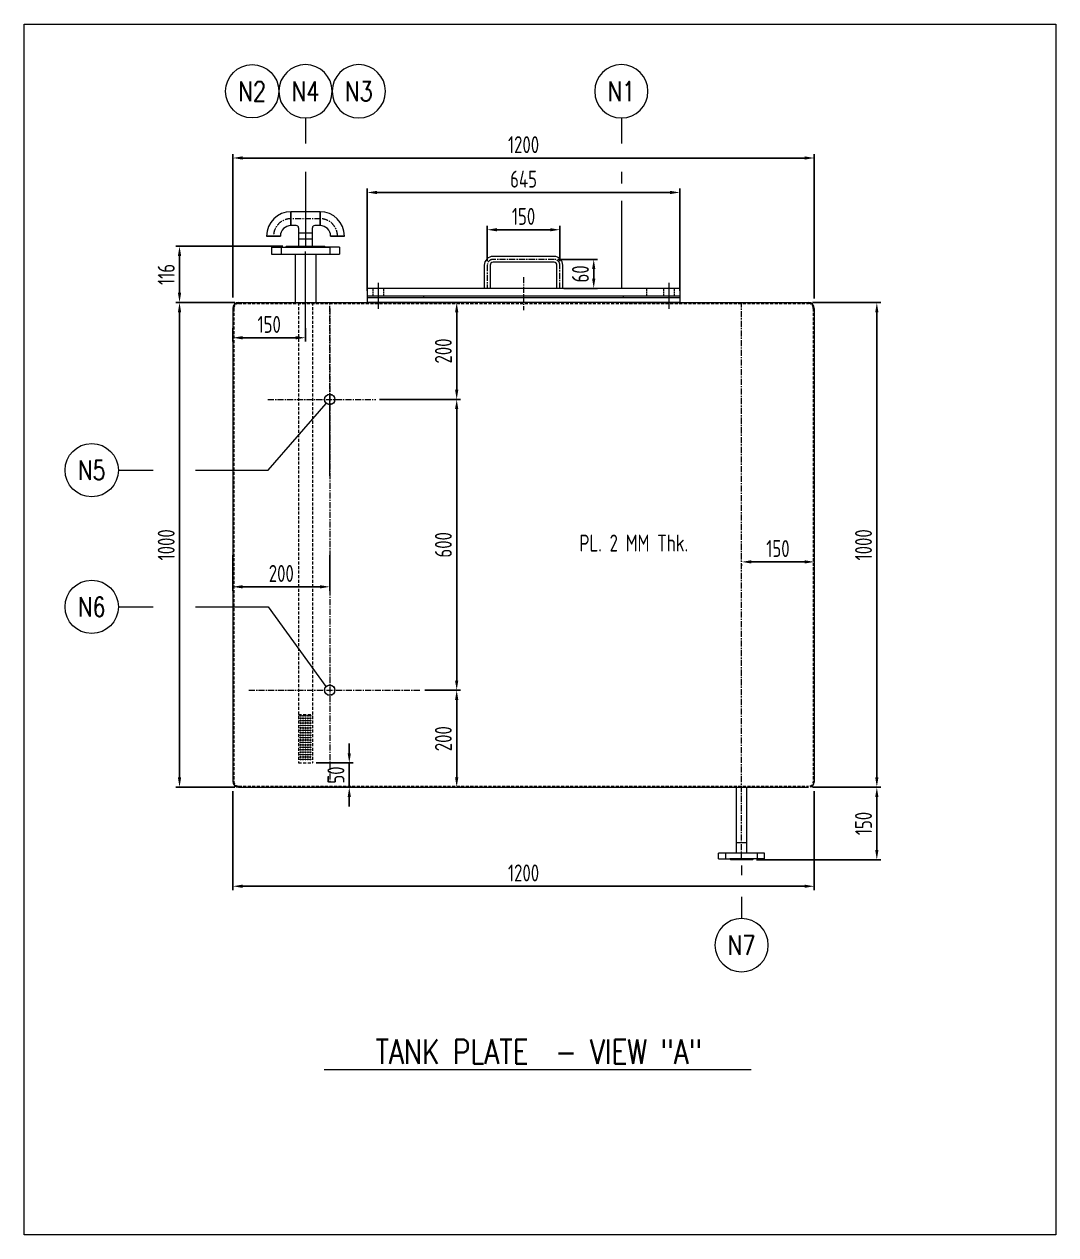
# Model space of a CAD drawing. Header units: millimetres. Extents: x 12754 to 23359, y -5760 to -2631.
# Drawn here: x 17198 to 19327, y -5760 to -3263 of the extents above; entities that cross this region are included whole.
import ezdxf
from ezdxf.enums import TextEntityAlignment as Align

# ---------------------------------------------------------------- set-up
doc = ezdxf.new("R2010")
doc.units = ezdxf.units.MM
doc.header["$LTSCALE"] = 10
for name, pattern in [('CENTER', [2, 1.25, -0.25, 0.25, -0.25]), ('CENTERX2', [4, 2.5, -0.5, 0.5, -0.5]), ('DASHDOT', [25.4, 12.7, -6.35, 0, -6.35]), ('HIDDEN', [0.375, 0.25, -0.125]), ('HIDDEN2', [0.1875, 0.125, -0.0625])]:
    doc.linetypes.add(name, pattern=pattern)
doc.layers.get('0').update_dxf_attribs({"linetype": 'CONTINUOUS', "lineweight": 0})
doc.layers.get('DEFPOINTS').update_dxf_attribs({"linetype": 'CONTINUOUS', "lineweight": 0})
for name, color, linetype, lineweight in [('Ivanjktp10', 8, 'HIDDEN', 0), ('Ivanjktp11', 8, 'CENTERX2', 0), ('Ivanjktp3', 3, 'CONTINUOUS', 0), ('Ivanjktp6', 8, 'CENTER', 0), ('Ivanjktp9', 4, 'CONTINUOUS', 0)]:
    doc.layers.add(name, color=color, linetype=linetype, lineweight=lineweight)
doc.layers.add('Ivanjktp4', color=1, linetype='CONTINUOUS', lineweight=0, plot=False)
doc.styles.add('client', font='romans.shx', dxfattribs={"width": 0.8, "height": 3.5})
doc.styles.add('DIM', font='romans', dxfattribs={"height": 2.5})
doc.styles.get("Standard").update_dxf_attribs({"font": 'ISOCP.SHX', "width": 0.8})
doc.dimstyles.new('GEN-ISO - 20', dxfattribs={"dimscale": 10, "dimtxt": 3.5, "dimasz": 2, "dimexe": 0.8, "dimexo": 0.8, "dimgap": 1, "dimtad": 1, "dimdec": 0, "dimdsep": 46, "dimtxsty": 'Standard', "dimcen": 0, "dimclrd": 8, "dimclre": 8, "dimclrt": 2, "dimadec": 0, "dimazin": 0, "dimtp": 0.1, "dimtm": 0.1, "dimtfac": 0.71, "dimtdec": 0, "dimtmove": 0, "dimatfit": 3, "dimfxl": 10, "dimtfill": 1, "dimtzin": 0, "dimarcsym": 1})
doc.dimstyles.new('GEN-ISO - 20$0', dxfattribs={"dimscale": 10, "dimtxt": 3.5, "dimasz": 2, "dimexe": 0.8, "dimexo": 0.8, "dimgap": 1, "dimtad": 1, "dimdec": 0, "dimdsep": 46, "dimtxsty": 'Standard', "dimcen": 0, "dimclrd": 8, "dimclre": 8, "dimclrt": 2, "dimadec": 0, "dimazin": 0, "dimtp": 0.1, "dimtm": 0.1, "dimtfac": 0.71, "dimtdec": 0, "dimtmove": 0, "dimatfit": 3, "dimfxl": 1, "dimtfill": 1, "dimtzin": 0, "dimarcsym": 1})

# ---------------------------------------------------------------- blocks, each defined once
blk = doc.blocks.new('*D23')
at = {"layer": 'DEFPOINTS', "color": 0, "transparency": 16777216}
for p in [(17628.1, -3881.4), (17778.1, -3881.4), (17628.1, -3909.5)]:
    blk.add_point(p, dxfattribs=at)
at = {"layer": 'Ivanjktp3', "color": 3, "linetype": 'ByBlock', "lineweight": -2, "transparency": 16777216}
for p, q in [((17628.1, -3889.4), (17628.1, -3917.5)), ((17778.1, -3889.4), (17778.1, -3917.5)), ((17758.1, -3909.5), (17648.1, -3909.5))]:
    blk.add_line(p, q, dxfattribs=at)
at = {"layer": 'Ivanjktp3', "color": 3, "transparency": 16777216}
for points in [[(17648.1, -3906.2), (17648.1, -3912.8), (17628.1, -3909.5)], [(17758.1, -3906.2), (17758.1, -3912.8), (17778.1, -3909.5)]]:
    blk.add_solid(points, dxfattribs=at)
at = {"layer": 'Ivanjktp3', "color": 2, "transparency": 16777216, "insert": (17703.1, -3882), "char_height": 35, "attachment_point": 5, "bg_fill": 3, "box_fill_scale": 1.1, "bg_fill_color": 256, "bg_fill_true_color": 13158600, "bg_fill_transparency": 0}
blk.add_mtext('150', dxfattribs=at)
blk = doc.blocks.new('*D27')
at = {"layer": 'DEFPOINTS', "color": 0, "transparency": 16777216}
for p in [(17905.6, -3609.7), (17905.6, -3820.8), (18550.6, -3820.8)]:
    blk.add_point(p, dxfattribs=at)
at = {"layer": 'Ivanjktp3', "color": 3, "linetype": 'ByBlock', "lineweight": -2, "transparency": 16777216}
for p, q in [((17905.6, -3812.8), (17905.6, -3601.7)), ((18530.6, -3609.7), (17925.6, -3609.7)), ((18550.6, -3812.8), (18550.6, -3601.7))]:
    blk.add_line(p, q, dxfattribs=at)
at = {"layer": 'Ivanjktp3', "color": 3, "transparency": 16777216}
for points in [[(17925.6, -3606.4), (17925.6, -3613.1), (17905.6, -3609.7)], [(18530.6, -3606.4), (18530.6, -3613.1), (18550.6, -3609.7)]]:
    blk.add_solid(points, dxfattribs=at)
at = {"layer": 'Ivanjktp3', "color": 2, "transparency": 16777216, "insert": (18228.1, -3582.2), "char_height": 35, "attachment_point": 5, "bg_fill": 3, "box_fill_scale": 1.1, "bg_fill_color": 256, "bg_fill_true_color": 13158600, "bg_fill_transparency": 0}
blk.add_mtext('645', dxfattribs=at)
blk = doc.blocks.new('*D28')
at = {"layer": 'DEFPOINTS', "color": 0, "transparency": 16777216}
for p in [(18153.1, -3686.6), (18153.1, -3759.8), (18303.1, -3759.8)]:
    blk.add_point(p, dxfattribs=at)
at = {"layer": 'Ivanjktp3', "color": 3, "linetype": 'ByBlock', "lineweight": -2, "transparency": 16777216}
for p, q in [((18153.1, -3751.8), (18153.1, -3678.6)), ((18283.1, -3686.6), (18173.1, -3686.6)), ((18303.1, -3751.8), (18303.1, -3678.6))]:
    blk.add_line(p, q, dxfattribs=at)
at = {"layer": 'Ivanjktp3', "color": 3, "transparency": 16777216}
for points in [[(18173.1, -3683.3), (18173.1, -3690), (18153.1, -3686.6)], [(18283.1, -3683.3), (18283.1, -3690), (18303.1, -3686.6)]]:
    blk.add_solid(points, dxfattribs=at)
at = {"layer": 'Ivanjktp3', "color": 2, "transparency": 16777216, "insert": (18228.1, -3659.1), "char_height": 35, "attachment_point": 5, "bg_fill": 3, "box_fill_scale": 1.1, "bg_fill_color": 256, "bg_fill_true_color": 13158600, "bg_fill_transparency": 0}
blk.add_mtext('150', dxfattribs=at)
blk = doc.blocks.new('*D29')
at = {"layer": 'DEFPOINTS', "color": 0, "transparency": 16777216}
for p in [(18291.1, -3747.8), (18303.1, -3807.8)]:
    blk.add_point(p, dxfattribs=at)
at = {"layer": 'Ivanjktp3', "color": 3, "linetype": 'ByBlock', "lineweight": -2, "transparency": 16777216}
for p, q in [((18299.1, -3747.8), (18380.9, -3747.8)), ((18372.9, -3767.8), (18372.9, -3787.8)), ((18311.1, -3807.8), (18380.9, -3807.8))]:
    blk.add_line(p, q, dxfattribs=at)
at = {"layer": 'Ivanjktp3', "color": 3, "transparency": 16777216}
for points in [[(18369.6, -3767.8), (18376.2, -3767.8), (18372.9, -3747.8)], [(18369.6, -3787.8), (18376.2, -3787.8), (18372.9, -3807.8)]]:
    blk.add_solid(points, dxfattribs=at)
at = {"layer": 'Ivanjktp3', "color": 2, "transparency": 16777216, "insert": (18345.4, -3777.8), "char_height": 35, "attachment_point": 5, "rotation": 90, "bg_fill": 3, "box_fill_scale": 1.1, "bg_fill_color": 256, "bg_fill_true_color": 13158600, "bg_fill_transparency": 0}
blk.add_mtext('60', dxfattribs=at)
at = {"layer": 'DEFPOINTS', "color": 0, "transparency": 16777216}
blk.add_point((18372.9, -3807.8), dxfattribs=at)
blk = doc.blocks.new('nzno')
blk.add_circle((0, 0), 5.5)
at = {"color": 2, "style": 'DIM', "width": 0.8}
blk.add_attdef('NOZZLE', text='', height=4, dxfattribs=at).set_placement((0, 0), align=Align.MIDDLE)
blk = doc.blocks.new('*D45')
at = {"layer": 'DEFPOINTS', "color": 0, "transparency": 16777216}
for p in [(18828.1, -3538.6), (17628.1, -3834.7), (18828.1, -3836.8)]:
    blk.add_point(p, dxfattribs=at)
at = {"layer": 'Ivanjktp3', "color": 3, "linetype": 'ByBlock', "lineweight": -2, "transparency": 16777216}
for p, q in [((17628.1, -3826.7), (17628.1, -3530.6)), ((17648.1, -3538.6), (18808.1, -3538.6)), ((18828.1, -3828.8), (18828.1, -3530.6))]:
    blk.add_line(p, q, dxfattribs=at)
at = {"layer": 'Ivanjktp3', "color": 3, "transparency": 16777216}
for points in [[(17648.1, -3535.2), (17648.1, -3541.9), (17628.1, -3538.6)], [(18808.1, -3535.2), (18808.1, -3541.9), (18828.1, -3538.6)]]:
    blk.add_solid(points, dxfattribs=at)
at = {"layer": 'Ivanjktp3', "color": 2, "transparency": 16777216, "insert": (18228.1, -3511.1), "char_height": 35, "attachment_point": 5, "bg_fill": 3, "box_fill_scale": 1.1, "bg_fill_color": 256, "bg_fill_true_color": 13158600, "bg_fill_transparency": 0}
blk.add_mtext('1200', dxfattribs=at)
blk = doc.blocks.new('*D46')
at = {"layer": 'DEFPOINTS', "color": 0, "transparency": 16777216}
for p in [(17518.1, -3836.8), (17640.1, -3836.8), (17640.1, -4836.8)]:
    blk.add_point(p, dxfattribs=at)
at = {"layer": 'Ivanjktp3', "color": 3, "linetype": 'ByBlock', "lineweight": -2, "transparency": 16777216}
for p, q in [((17632.1, -3836.8), (17510.1, -3836.8)), ((17518.1, -4816.8), (17518.1, -3856.8)), ((17632.1, -4836.8), (17510.1, -4836.8))]:
    blk.add_line(p, q, dxfattribs=at)
at = {"layer": 'Ivanjktp3', "color": 3, "transparency": 16777216}
for points in [[(17514.7, -3856.8), (17521.4, -3856.8), (17518.1, -3836.8)], [(17514.7, -4816.8), (17521.4, -4816.8), (17518.1, -4836.8)]]:
    blk.add_solid(points, dxfattribs=at)
at = {"layer": 'Ivanjktp3', "color": 2, "transparency": 16777216, "insert": (17490.6, -4336.8), "char_height": 35, "attachment_point": 5, "rotation": 90, "bg_fill": 3, "box_fill_scale": 1.1, "bg_fill_color": 256, "bg_fill_true_color": 13158600, "bg_fill_transparency": 0}
blk.add_mtext('1000', dxfattribs=at)
blk = doc.blocks.new('*D55')
at = {"layer": 'DEFPOINTS', "color": 0, "transparency": 16777216}
for p in [(17792.3, -4786.8), (17792.3, -4836.8)]:
    blk.add_point(p, dxfattribs=at)
at = {"layer": 'Ivanjktp3', "color": 3, "linetype": 'ByBlock', "lineweight": -2, "transparency": 16777216}
for p, q in [((17868.4, -4766.8), (17868.4, -4746.8)), ((17800.3, -4786.8), (17876.4, -4786.8)), ((17868.4, -4836.8), (17868.4, -4786.8)), ((17800.3, -4836.8), (17876.4, -4836.8)), ((17868.4, -4856.8), (17868.4, -4876.8))]:
    blk.add_line(p, q, dxfattribs=at)
at = {"layer": 'Ivanjktp3', "color": 3, "transparency": 16777216}
for points in [[(17865.1, -4766.8), (17871.7, -4766.8), (17868.4, -4786.8)], [(17865.1, -4856.8), (17871.7, -4856.8), (17868.4, -4836.8)]]:
    blk.add_solid(points, dxfattribs=at)
at = {"layer": 'Ivanjktp3', "color": 2, "transparency": 16777216, "insert": (17840.9, -4811.8), "char_height": 35, "attachment_point": 5, "rotation": 90, "bg_fill": 3, "box_fill_scale": 1.1, "bg_fill_color": 256, "bg_fill_true_color": 13158600, "bg_fill_transparency": 0}
blk.add_mtext('50', dxfattribs=at)
at = {"layer": 'DEFPOINTS', "color": 0, "transparency": 16777216}
blk.add_point((17868.4, -4786.8), dxfattribs=at)
blk = doc.blocks.new('*D58')
at = {"layer": 'DEFPOINTS', "color": 0, "transparency": 16777216}
for p in [(17628.1, -4350.3), (17828.1, -4350.3), (17828.1, -4423.4)]:
    blk.add_point(p, dxfattribs=at)
at = {"layer": 'Ivanjktp3', "color": 3, "linetype": 'ByBlock', "lineweight": -2, "transparency": 16777216}
for p, q in [((17628.1, -4358.3), (17628.1, -4431.4)), ((17828.1, -4358.3), (17828.1, -4431.4)), ((17648.1, -4423.4), (17808.1, -4423.4))]:
    blk.add_line(p, q, dxfattribs=at)
at = {"layer": 'Ivanjktp3', "color": 3, "transparency": 16777216}
for points in [[(17648.1, -4420.1), (17648.1, -4426.7), (17628.1, -4423.4)], [(17808.1, -4420.1), (17808.1, -4426.7), (17828.1, -4423.4)]]:
    blk.add_solid(points, dxfattribs=at)
at = {"layer": 'Ivanjktp3', "color": 2, "transparency": 16777216, "insert": (17728.1, -4395.9), "char_height": 35, "attachment_point": 5, "bg_fill": 3, "box_fill_scale": 1.1, "bg_fill_color": 256, "bg_fill_true_color": 13158600, "bg_fill_transparency": 0}
blk.add_mtext('200', dxfattribs=at)
blk = doc.blocks.new('*D60')
at = {"layer": 'DEFPOINTS', "color": 0, "transparency": 16777216}
for p in [(17939.6, -3836.8), (18090.1, -3836.8), (17923.1, -4036.8)]:
    blk.add_point(p, dxfattribs=at)
at = {"layer": 'Ivanjktp3', "color": 3, "linetype": 'ByBlock', "lineweight": -2, "transparency": 16777216}
for p, q in [((17947.6, -3836.8), (18098.1, -3836.8)), ((18090.1, -4016.8), (18090.1, -3856.8)), ((17931.1, -4036.8), (18098.1, -4036.8))]:
    blk.add_line(p, q, dxfattribs=at)
at = {"layer": 'Ivanjktp3', "color": 3, "transparency": 16777216}
for points in [[(18086.7, -3856.8), (18093.4, -3856.8), (18090.1, -3836.8)], [(18086.7, -4016.8), (18093.4, -4016.8), (18090.1, -4036.8)]]:
    blk.add_solid(points, dxfattribs=at)
at = {"layer": 'Ivanjktp3', "color": 2, "transparency": 16777216, "insert": (18062.6, -3936.8), "char_height": 35, "attachment_point": 5, "rotation": 90, "bg_fill": 3, "box_fill_scale": 1.1, "bg_fill_color": 256, "bg_fill_true_color": 13158600, "bg_fill_transparency": 0}
blk.add_mtext('200', dxfattribs=at)
blk = doc.blocks.new('*D61')
at = {"layer": 'DEFPOINTS', "color": 0, "transparency": 16777216}
for p in [(17923.1, -4036.8), (18016.1, -4636.8), (18090.1, -4636.8)]:
    blk.add_point(p, dxfattribs=at)
at = {"layer": 'Ivanjktp3', "color": 3, "linetype": 'ByBlock', "lineweight": -2, "transparency": 16777216}
for p, q in [((17931.1, -4036.8), (18098.1, -4036.8)), ((18090.1, -4056.8), (18090.1, -4616.8)), ((18024.1, -4636.8), (18098.1, -4636.8))]:
    blk.add_line(p, q, dxfattribs=at)
at = {"layer": 'Ivanjktp3', "color": 3, "transparency": 16777216}
for points in [[(18086.7, -4056.8), (18093.4, -4056.8), (18090.1, -4036.8)], [(18086.7, -4616.8), (18093.4, -4616.8), (18090.1, -4636.8)]]:
    blk.add_solid(points, dxfattribs=at)
at = {"layer": 'Ivanjktp3', "color": 2, "transparency": 16777216, "insert": (18062.6, -4336.8), "char_height": 35, "attachment_point": 5, "rotation": 90, "bg_fill": 3, "box_fill_scale": 1.1, "bg_fill_color": 256, "bg_fill_true_color": 13158600, "bg_fill_transparency": 0}
blk.add_mtext('600', dxfattribs=at)
blk = doc.blocks.new('*D65')
at = {"layer": 'DEFPOINTS', "color": 0, "transparency": 16777216}
for p in [(17518.1, -3720.8), (17739.1, -3720.8), (17518.1, -3836.8)]:
    blk.add_point(p, dxfattribs=at)
at = {"layer": 'Ivanjktp3', "color": 3, "linetype": 'ByBlock', "lineweight": -2, "transparency": 16777216}
for p, q in [((17731.1, -3720.8), (17510.1, -3720.8)), ((17518.1, -3816.8), (17518.1, -3740.8))]:
    blk.add_line(p, q, dxfattribs=at)
at = {"layer": 'Ivanjktp3', "color": 3, "transparency": 16777216}
for points in [[(17514.7, -3740.8), (17521.4, -3740.8), (17518.1, -3720.8)], [(17514.7, -3816.8), (17521.4, -3816.8), (17518.1, -3836.8)]]:
    blk.add_solid(points, dxfattribs=at)
at = {"layer": 'Ivanjktp3', "color": 2, "transparency": 16777216, "insert": (17490.6, -3778.8), "char_height": 35, "attachment_point": 5, "rotation": 90, "bg_fill": 3, "box_fill_scale": 1.1, "bg_fill_color": 256, "bg_fill_true_color": 13158600, "bg_fill_transparency": 0}
blk.add_mtext('116', dxfattribs=at)
blk = doc.blocks.new('*D66')
at = {"layer": 'DEFPOINTS', "color": 0, "transparency": 16777216}
for p in [(18016.1, -4636.8), (18083.1, -4836.8), (18090.1, -4836.8)]:
    blk.add_point(p, dxfattribs=at)
at = {"layer": 'Ivanjktp3', "color": 3, "linetype": 'ByBlock', "lineweight": -2, "transparency": 16777216}
for p, q in [((18024.1, -4636.8), (18098.1, -4636.8)), ((18090.1, -4656.8), (18090.1, -4816.8)), ((18091.1, -4836.8), (18098.1, -4836.8))]:
    blk.add_line(p, q, dxfattribs=at)
at = {"layer": 'Ivanjktp3', "color": 3, "transparency": 16777216}
for points in [[(18086.7, -4656.8), (18093.4, -4656.8), (18090.1, -4636.8)], [(18086.7, -4816.8), (18093.4, -4816.8), (18090.1, -4836.8)]]:
    blk.add_solid(points, dxfattribs=at)
at = {"layer": 'Ivanjktp3', "color": 2, "transparency": 16777216, "insert": (18062.6, -4736.8), "char_height": 35, "attachment_point": 5, "rotation": 90, "bg_fill": 3, "box_fill_scale": 1.1, "bg_fill_color": 256, "bg_fill_true_color": 13158600, "bg_fill_transparency": 0}
blk.add_mtext('200', dxfattribs=at)
blk = doc.blocks.new('*D92')
at = {"layer": 'DEFPOINTS', "color": 0, "transparency": 16777216}
for p in [(18816.1, -3836.8), (18824.1, -4836.8), (18957.2, -4836.8)]:
    blk.add_point(p, dxfattribs=at)
at = {"layer": 'Ivanjktp3', "color": 3, "linetype": 'ByBlock', "lineweight": -2, "transparency": 16777216}
for p, q in [((18824.1, -3836.8), (18965.2, -3836.8)), ((18957.2, -3856.8), (18957.2, -4816.8)), ((18832.1, -4836.8), (18965.2, -4836.8))]:
    blk.add_line(p, q, dxfattribs=at)
at = {"layer": 'Ivanjktp3', "color": 3, "transparency": 16777216}
for points in [[(18953.9, -3856.8), (18960.5, -3856.8), (18957.2, -3836.8)], [(18953.9, -4816.8), (18960.5, -4816.8), (18957.2, -4836.8)]]:
    blk.add_solid(points, dxfattribs=at)
at = {"layer": 'Ivanjktp3', "color": 2, "transparency": 16777216, "insert": (18929.7, -4336.8), "char_height": 35, "attachment_point": 5, "rotation": 90, "bg_fill": 3, "box_fill_scale": 1.1, "bg_fill_color": 256, "bg_fill_true_color": 13158600, "bg_fill_transparency": 0}
blk.add_mtext('1000', dxfattribs=at)
blk = doc.blocks.new('*D93')
at = {"layer": 'DEFPOINTS', "color": 0, "transparency": 16777216}
for p in [(18816.1, -4836.8), (18957.2, -4836.8), (18700.6, -4986.8)]:
    blk.add_point(p, dxfattribs=at)
at = {"layer": 'Ivanjktp3', "color": 3, "linetype": 'ByBlock', "lineweight": -2, "transparency": 16777216}
for p, q in [((18824.1, -4836.8), (18965.2, -4836.8)), ((18957.2, -4966.8), (18957.2, -4856.8)), ((18708.6, -4986.8), (18965.2, -4986.8))]:
    blk.add_line(p, q, dxfattribs=at)
at = {"layer": 'Ivanjktp3', "color": 3, "transparency": 16777216}
for points in [[(18953.9, -4856.8), (18960.5, -4856.8), (18957.2, -4836.8)], [(18953.9, -4966.8), (18960.5, -4966.8), (18957.2, -4986.8)]]:
    blk.add_solid(points, dxfattribs=at)
at = {"layer": 'Ivanjktp3', "color": 2, "transparency": 16777216, "insert": (18929.7, -4911.8), "char_height": 35, "attachment_point": 5, "rotation": 90, "bg_fill": 3, "box_fill_scale": 1.1, "bg_fill_color": 256, "bg_fill_true_color": 13158600, "bg_fill_transparency": 0}
blk.add_mtext('150', dxfattribs=at)
blk = doc.blocks.new('*D96')
at = {"layer": 'DEFPOINTS', "color": 0, "transparency": 16777216}
for p in [(17628.1, -4836.8), (18828.1, -4836.8), (17628.1, -5041.3)]:
    blk.add_point(p, dxfattribs=at)
at = {"layer": 'Ivanjktp3', "color": 3, "linetype": 'ByBlock', "lineweight": -2, "transparency": 16777216}
for p, q in [((17628.1, -4844.8), (17628.1, -5049.3)), ((18828.1, -4844.8), (18828.1, -5049.3)), ((18808.1, -5041.3), (17648.1, -5041.3))]:
    blk.add_line(p, q, dxfattribs=at)
at = {"layer": 'Ivanjktp3', "color": 3, "transparency": 16777216}
for points in [[(17648.1, -5038), (17648.1, -5044.6), (17628.1, -5041.3)], [(18808.1, -5038), (18808.1, -5044.6), (18828.1, -5041.3)]]:
    blk.add_solid(points, dxfattribs=at)
at = {"layer": 'Ivanjktp3', "color": 2, "transparency": 16777216, "insert": (18228.1, -5013.8), "char_height": 35, "attachment_point": 5, "bg_fill": 3, "box_fill_scale": 1.1, "bg_fill_color": 256, "bg_fill_true_color": 13158600, "bg_fill_transparency": 0}
blk.add_mtext('1200', dxfattribs=at)
blk = doc.blocks.new('*D137')
at = {"layer": 'DEFPOINTS', "color": 0, "transparency": 16777216}
for p in [(18678.1, -4369), (18828.1, -4369), (18828.1, -4372)]:
    blk.add_point(p, dxfattribs=at)
at = {"layer": 'Ivanjktp3', "color": 3, "linetype": 'ByBlock', "lineweight": -2, "transparency": 16777216}
for p, q in [((18678.1, -4377), (18678.1, -4380)), ((18698.1, -4372), (18808.1, -4372)), ((18828.1, -4377), (18828.1, -4380))]:
    blk.add_line(p, q, dxfattribs=at)
at = {"layer": 'Ivanjktp3', "color": 3, "transparency": 16777216}
for points in [[(18698.1, -4368.6), (18698.1, -4375.3), (18678.1, -4372)], [(18808.1, -4368.6), (18808.1, -4375.3), (18828.1, -4372)]]:
    blk.add_solid(points, dxfattribs=at)
at = {"layer": 'Ivanjktp3', "color": 2, "transparency": 16777216, "insert": (18753.1, -4344.5), "char_height": 35, "attachment_point": 5, "bg_fill": 3, "box_fill_scale": 1.1, "bg_fill_color": 256, "bg_fill_true_color": 13158600, "bg_fill_transparency": 0}
blk.add_mtext('150', dxfattribs=at)

msp = doc.modelspace()

# ---------------------------------------------------------------- linework, layer by layer
for p, q in [((17778.1, -3456), (17778.1, -3508.6)), ((18429.9, -3456), (18429.9, -3508.6)), ((17778.1, -3567.3), (17778.1, -3720.8)), ((17700.8, -4182.8), (17821, -4044.9)), ((17700.8, -4464.7), (17820.1, -4629.4)), ((17816.5, -5419.2), (18697.8, -5419.2))]:
    msp.add_line(p, q)
at = {"color": 4}
for p, q in [((17640.1, -3836.8), (18022.1, -3836.8)), ((18550.6, -3836.8), (17905.6, -3836.8)), ((18022.1, -3836.8), (17938.1, -3836.8)), ((18022.1, -3826.8), (18022.1, -3823.8)), ((18434.1, -3836.8), (18816.1, -3836.8)), ((18501.9, -3836.8), (18434.1, -3836.8)), ((18828.1, -3848.8), (18828.1, -4826.4))]:
    msp.add_line(p, q, dxfattribs=at)
at = {"color": 8, "linetype": 'HIDDEN2', "ltscale": 5}
for p, q in [((17640.1, -3838.8), (18816.1, -3838.8)), ((18826.1, -3848.8), (18826.1, -4826.4)), ((17763.8, -4686.8), (17792.3, -4686.8)), ((17763.8, -4786.8), (17792.3, -4786.8)), ((17640.1, -4834.8), (18816, -4834.8))]:
    msp.add_line(p, q, dxfattribs=at)
at = {"color": 7, "linetype": 'Continuous'}
msp.add_line((18678.1, -5063.1), (18678.1, -5107.8), dxfattribs=at)
at = {"color": 4}
for points in [[(18309.1, -3807.8), (18309.1, -3759.8, 0.414214), (18291.1, -3741.8), (18165.1, -3741.8, 0.414214), (18147.1, -3759.8), (18147.1, -3807.8)], [(18297.1, -3807.8), (18297.1, -3759.8, 0.414214), (18291.1, -3753.8), (18165.1, -3753.8, 0.414214), (18159.1, -3759.8), (18159.1, -3807.8)]]:
    msp.add_lwpolyline(points, format="xyb", dxfattribs=at)
at = {"color": 4, "linetype": 'Continuous'}
for centre in [(17828.1, -4036.8), (17828.1, -4636.8)]:
    msp.add_circle(centre, 10.8, dxfattribs=at)
at = {"color": 8, "linetype": 'HIDDEN2', "ltscale": 5}
for centre, radius in [((17828.1, -4036.8), 10.3), ((17828.1, -4636.8), 10.3), ((17768, -4689.6), 1), ((17768, -4694.6), 1), ((17773, -4689.6), 1), ((17773, -4694.6), 1), ((17778, -4689.6), 1), ((17778, -4694.6), 1), ((17783, -4689.6), 1), ((17783, -4694.6), 1), ((17788, -4689.6), 1), ((17788, -4694.6), 1), ((17768, -4699.6), 1), ((17768, -4704.6), 1), ((17768, -4709.6), 1), ((17768, -4714.6), 1), ((17768, -4719.6), 1), ((17773, -4699.6), 1), ((17773, -4704.6), 1), ((17773, -4709.6), 1), ((17773, -4714.6), 1), ((17773, -4719.6), 1), ((17778, -4699.6), 1), ((17778, -4704.6), 1), ((17778, -4709.6), 1), ((17778, -4714.6), 1), ((17778, -4719.6), 1), ((17783, -4699.6), 1), ((17783, -4704.6), 1), ((17783, -4709.6), 1), ((17783, -4714.6), 1), ((17783, -4719.6), 1), ((17788, -4699.6), 1), ((17788, -4704.6), 1), ((17788, -4709.6), 1), ((17788, -4714.6), 1), ((17788, -4719.6), 1), ((17768, -4724.6), 1), ((17768, -4729.6), 1), ((17768, -4734.6), 1), ((17768, -4739.6), 1), ((17768, -4744.6), 1), ((17773, -4724.6), 1), ((17773, -4729.6), 1), ((17773, -4734.6), 1), ((17773, -4739.6), 1), ((17773, -4744.6), 1), ((17778, -4724.6), 1), ((17778, -4729.6), 1), ((17778, -4734.6), 1), ((17778, -4739.6), 1), ((17778, -4744.6), 1), ((17783, -4724.6), 1), ((17783, -4729.6), 1), ((17788, -4724.6), 1), ((17788, -4729.6), 1), ((17768, -4749.6), 1), ((17768, -4754.6), 1), ((17768, -4759.6), 1), ((17768, -4764.6), 1), ((17768, -4769.6), 1), ((17773, -4749.6), 1), ((17773, -4754.6), 1), ((17773, -4759.6), 1), ((17773, -4764.6), 1), ((17773, -4769.6), 1), ((17778, -4749.6), 1), ((17778, -4754.6), 1), ((17778, -4759.6), 1), ((17778, -4764.6), 1), ((17778, -4769.6), 1), ((17768, -4774.6), 1), ((17768, -4779.6), 1), ((17773, -4774.6), 1), ((17773, -4779.6), 1), ((17778, -4774.6), 1), ((17778, -4779.6), 1)]:
    msp.add_circle(centre, radius, dxfattribs=at)
at = {"color": 4}
msp.add_arc((18816.1, -3848.8), 12, 0, 90, dxfattribs=at)
at = {"color": 8, "linetype": 'HIDDEN2', "ltscale": 5}
for centre, radius, start, end in [((18816.1, -3848.8), 10, 0, 90), ((17640.1, -4824.8), 10, 180, 270), ((18818.1, -4826.4), 8, 277.4866, 0)]:
    msp.add_arc(centre, radius, start, end, dxfattribs=at)
at = {"color": 4, "linetype": 'Continuous'}
msp.add_arc((18818.1, -4826.4), 10, 277.4866, 0, dxfattribs=at)
at = {"layer": 'Ivanjktp6', "color": 8}
for p, q in [((17700.4, -4036.8), (17923.1, -4036.8)), ((17661.2, -4636.8), (18016.1, -4636.8))]:
    msp.add_line(p, q, dxfattribs=at)
at = {"layer": 'Ivanjktp6', "linetype": 'Continuous'}
msp.add_line((17828.1, -4194.3), (17828.1, -4029.2), dxfattribs=at)
at = {"layer": 'Ivanjktp6', "color": 8}
msp.add_lwpolyline([(18303.1, -3807.8), (18303.1, -3759.8, 0.414214), (18291.1, -3747.8), (18165.1, -3747.8, 0.414214), (18153.1, -3759.8), (18153.1, -3807.8)], format="xyb", dxfattribs=at)
at = {"layer": 'Ivanjktp9', "linetype": 'Continuous'}
msp.add_line((17640.1, -4836.8), (18816.1, -4836.8), dxfattribs=at)
msp.add_arc((17640.1, -4824.8), 12, 180, 270, dxfattribs=at)

# ---------------------------------------------------------------- block references
at = {"xscale": 10, "yscale": 10, "zscale": 10}
for p, values in [((17668.1, -3401), {'NOZZLE': 'N2'}), ((17336.8, -4182.8), {'NOZZLE': 'N5'}), ((17336.8, -4464.7), {'NOZZLE': 'N6'})]:
    msp.add_blockref('nzno', p, dxfattribs=at).add_auto_attribs(values)
ref = msp.add_blockref('nzno', (17778.1, -3401), dxfattribs=dict(xscale=-10, yscale=10, zscale=10, rotation=180))
ref.add_attrib('NOZZLE', 'N4', dxfattribs={"color": 2, "height": 40, "style": 'DIM', "width": 0.8}).set_placement((17778.1, -3401), align=Align.MIDDLE)
ref = msp.add_blockref('nzno', (17888.1, -3401), dxfattribs=dict(xscale=-10, yscale=10, zscale=10, rotation=180))
ref.add_attrib('NOZZLE', 'N3', dxfattribs={"color": 2, "height": 40, "style": 'DIM', "width": 0.8}).set_placement((17888.1, -3401), align=Align.MIDDLE)
ref = msp.add_blockref('nzno', (18429.9, -3401), dxfattribs=dict(xscale=-10, yscale=10, zscale=10, rotation=180))
ref.add_attrib('NOZZLE', 'N1', dxfattribs={"color": 2, "height": 40, "style": 'DIM', "width": 0.8}).set_placement((18429.9, -3401), align=Align.MIDDLE)
ref = msp.add_blockref('nzno', (18678.1, -5162.8), dxfattribs=dict(xscale=-10, yscale=10, zscale=10, rotation=180))
ref.add_attrib('NOZZLE', 'N7', dxfattribs={"color": 2, "height": 40, "style": 'DIM', "width": 0.8}).set_placement((18678.1, -5162.8), align=Align.MIDDLE)

# ---------------------------------------------------------------- texts
at = {"width": 0.8}
msp.add_text('PL. 2 MM Thk.', height=35, dxfattribs=at).set_placement((18455.6, -4333.1), align=Align.MIDDLE_CENTER)
at = {"color": 7, "linetype": 'DASHDOT', "ltscale": 0.25, "style": 'client', "width": 0.8}
msp.add_text('TANK PLATE  - VIEW "A"', height=50, dxfattribs=at).set_placement((18259.7, -5407.8), align=Align.CENTER)

# ---------------------------------------------------------------- dimensions: what is measured, and where the dimension line sits
at = {"layer": 'Ivanjktp3'}
dim = msp.add_linear_dim(base=(17628.1, -3909.5), p1=(17778.1, -3881.4), p2=(17628.1, -3881.4), dimstyle='GEN-ISO - 20$0', override={"dimclrd": 3, "dimclre": 3, "dimfxl": 10}, dxfattribs=at)
dim.commit()
dim.dimension.update_dxf_attribs({"geometry": '*D23', "text_midpoint": (17703.1, -3882)})

# ---------------------------------------------------------------- next in the draw order: linework, layer by layer
at = {"color": 4}
msp.add_line((17628.1, -3848.8), (17628.1, -4825.9), dxfattribs=at)
at = {"color": 8, "linetype": 'HIDDEN2', "ltscale": 5}
msp.add_line((17630.1, -3848.8), (17630.1, -4824.8), dxfattribs=at)
at = {"color": 4}
msp.add_arc((17640.1, -3848.8), 12, 90, 180, dxfattribs=at)
at = {"color": 8, "linetype": 'HIDDEN2', "ltscale": 5}
msp.add_arc((17640.1, -3848.8), 10, 90, 180, dxfattribs=at)
at = {"layer": 'Ivanjktp11', "color": 8, "linetype": 'Continuous'}
msp.add_line((17778.1, -3901.8), (17778.1, -3731.5), dxfattribs=at)

# ---------------------------------------------------------------- next in the draw order: dimensions: what is measured, and where the dimension line sits
at = {"layer": 'Ivanjktp3'}
dim = msp.add_linear_dim(base=(17905.6, -3609.7), p1=(18550.6, -3820.8), p2=(17905.6, -3820.8), dimstyle='GEN-ISO - 20$0', override={"dimclrd": 3, "dimclre": 3, "dimfxl": 10}, dxfattribs=at)
dim.commit()
dim.dimension.update_dxf_attribs({"geometry": '*D27', "text_midpoint": (18228.1, -3582.2)})

# ---------------------------------------------------------------- next in the draw order: linework, layer by layer
for p, q in [((18429.9, -3567.3), (18429.9, -3591.2)), ((18429.9, -3627), (18429.9, -3807.8)), ((17905.6, -3807.8), (17905.6, -3823.8))]:
    msp.add_line(p, q)
at = {"color": 6}
for p, q in [((17928.1, -3796.5), (17928.1, -3849.8)), ((18528.1, -3796.5), (18528.1, -3849.8))]:
    msp.add_line(p, q, dxfattribs=at)
at = {"color": 4}
for p, q in [((17905.6, -3807.8), (17905.6, -3836.8)), ((18550.6, -3807.8), (18550.6, -3836.8)), ((18550.6, -3823.8), (17905.6, -3823.8)), ((18550.6, -3826.8), (17905.6, -3826.8)), ((18434.1, -3826.8), (18434.1, -3823.8))]:
    msp.add_line(p, q, dxfattribs=at)
at = {"layer": 'Ivanjktp10'}
for p, q in [((17917.1, -3807.8), (17917.1, -3823.8)), ((17939.1, -3807.8), (17939.1, -3823.8)), ((18482.1, -3807.8), (18482.1, -3823.8)), ((18517.1, -3807.8), (18517.1, -3823.8)), ((18539.1, -3807.8), (18539.1, -3823.8))]:
    msp.add_line(p, q, dxfattribs=at)
at = {"layer": 'Ivanjktp6'}
msp.add_line((18228.1, -3784.4), (18228.1, -3852.5), dxfattribs=at)

# ---------------------------------------------------------------- next in the draw order: dimensions: what is measured, and where the dimension line sits
at = {"layer": 'Ivanjktp3'}
dim = msp.add_linear_dim(base=(18153.1, -3686.6), p1=(18303.1, -3759.8), p2=(18153.1, -3759.8), dimstyle='GEN-ISO - 20$0', override={"dimclrd": 3, "dimclre": 3, "dimfxl": 10}, dxfattribs=at)
dim.commit()
dim.dimension.update_dxf_attribs({"geometry": '*D28', "text_midpoint": (18228.1, -3659.1)})

# ---------------------------------------------------------------- next in the draw order: dimensions: what is measured, and where the dimension line sits
dim = msp.add_linear_dim(base=(18372.9, -3807.8), p1=(18291.1, -3747.8), p2=(18303.1, -3807.8), angle=90, dimstyle='GEN-ISO - 20$0', override={"dimclrd": 3, "dimclre": 3, "dimfxl": 10}, dxfattribs=at)
dim.commit()
dim.dimension.update_dxf_attribs({"geometry": '*D29', "text_midpoint": (18372.9, -3777.8), "dimtype": 160})

# ---------------------------------------------------------------- next in the draw order: linework, layer by layer
at = {"color": 4}
msp.add_line((18550.6, -3807.8), (17905.6, -3807.8), dxfattribs=at)

# ---------------------------------------------------------------- next in the draw order: dimensions: what is measured, and where the dimension line sits
at = {"layer": 'Ivanjktp3'}
dim = msp.add_linear_dim(base=(18828.1, -3538.6), p1=(17628.1, -3834.7), p2=(18828.1, -3836.8), dimstyle='GEN-ISO - 20$0', override={"dimclrd": 3, "dimclre": 3, "dimfxl": 10}, dxfattribs=at)
dim.commit()
dim.dimension.update_dxf_attribs({"geometry": '*D45', "text_midpoint": (18228.1, -3511.1)})

# ---------------------------------------------------------------- next in the draw order: linework, layer by layer
at = {"color": 252}
for p, q in [((17748.1, -3649.6), (17748.1, -3678.1)), ((17808.1, -3649.6), (17748.1, -3649.6)), ((17748.1, -3678.1), (17748.1, -3649.6)), ((17748.1, -3649.6), (17748.1, -3678.1)), ((17808.1, -3678.1), (17808.1, -3649.6)), ((17808.1, -3649.6), (17808.1, -3678.1)), ((17759.1, -3678.1), (17748.1, -3678.1)), ((17763.8, -3682.8), (17763.8, -3720.8)), ((17792.3, -3693.8), (17763.8, -3693.8)), ((17792.3, -3720.8), (17792.3, -3682.8)), ((17808.1, -3678.1), (17797.1, -3678.1)), ((17697.8, -3699.8), (17726.3, -3699.8)), ((17726.3, -3699.8), (17697.8, -3699.8)), ((17763.8, -3705.7), (17792.3, -3705.7)), ((17858.4, -3699.8), (17829.9, -3699.8)), ((17829.9, -3699.8), (17858.4, -3699.8))]:
    msp.add_line(p, q, dxfattribs=at)
at = {"color": 4}
for p, q in [((17739.1, -3720.8), (17737.1, -3722.8)), ((17739.1, -3720.8), (17817.1, -3720.8)), ((17817.1, -3720.8), (17819.1, -3722.8)), ((17708.1, -3722.8), (17828.1, -3722.8)), ((17708.1, -3722.8), (17708.1, -3736.8)), ((17708.1, -3736.8), (17828.1, -3736.8)), ((17728.1, -3722.8), (17728.1, -3736.8)), ((17756.9, -3736.8), (17756.9, -3836.8)), ((17799.3, -3736.8), (17799.3, -3836.8)), ((17810.2, -3736.8), (17848.1, -3736.8)), ((17848.1, -3722.8), (17819.1, -3722.8)), ((17828.1, -3722.8), (17828.1, -3736.8)), ((17848.1, -3722.8), (17848.1, -3736.8))]:
    msp.add_line(p, q, dxfattribs=at)
at = {"color": 8, "linetype": 'HIDDEN2', "ltscale": 5}
for p, q in [((17763.8, -3836.8), (17763.8, -4786.8)), ((17792.3, -3836.8), (17792.3, -4786.8))]:
    msp.add_line(p, q, dxfattribs=at)
at = {"color": 252}
for centre, radius, start, end in [((17748.1, -3699.8), 50.3, 90, 180), ((17808.1, -3699.8), 50.3, 0, 90), ((17748.1, -3699.8), 21.8, 90, 180), ((17759.1, -3682.8), 4.73, 0, 90), ((17797.1, -3682.8), 4.73, 90, 180), ((17808.1, -3699.8), 21.8, 0, 90)]:
    msp.add_arc(centre, radius, start, end, dxfattribs=at)
at = {"layer": 'Ivanjktp6', "color": 8}
msp.add_line((17809.2, -3663.8), (17746.5, -3663.8), dxfattribs=at)
at = {"layer": 'Ivanjktp6'}
msp.add_line((17828.1, -4035.9), (17828.1, -3837.6), dxfattribs=at)
at = {"layer": 'Ivanjktp6', "color": 8}
for centre, start, end in [((17748.1, -3699.8), 90, 180), ((17808.1, -3699.8), 0, 90)]:
    msp.add_arc(centre, 36, start, end, dxfattribs=at)

# ---------------------------------------------------------------- next in the draw order: dimensions: what is measured, and where the dimension line sits
at = {"layer": 'Ivanjktp3'}
for base, p1, p2, angle, picture, middle in [((17518.1, -3836.8), (17640.1, -4836.8), (17640.1, -3836.8), 270, '*D46', (17490.6, -4336.8)), ((18090.1, -3836.8), (17923.1, -4036.8), (17939.6, -3836.8), 270, '*D60', (18062.6, -3936.8)), ((18957.2, -4836.8), (18816.1, -3836.8), (18824.1, -4836.8), 90, '*D92', (18929.7, -4336.8))]:
    dim = msp.add_linear_dim(base=base, p1=p1, p2=p2, angle=angle, dimstyle='GEN-ISO - 20$0', override={"dimclrd": 3, "dimclre": 3, "dimfxl": 10}, dxfattribs=at)
    dim.commit()
    dim.dimension.update_dxf_attribs({"geometry": picture, "text_midpoint": middle})

# ---------------------------------------------------------------- next in the draw order: linework, layer by layer
for p, q in [((17391.8, -4182.8), (17463.9, -4182.8)), ((17551.3, -4182.8), (17700.8, -4182.8)), ((17391.8, -4464.7), (17463.9, -4464.7)), ((17551.3, -4464.7), (17700.8, -4464.7))]:
    msp.add_line(p, q)

# ---------------------------------------------------------------- next in the draw order: dimensions: what is measured, and where the dimension line sits
for base, p1, p2, angle, dimstyle, override, picture, middle in [((17518.1, -3720.8), (17518.1, -3836.8), (17739.1, -3720.8), 270, 'GEN-ISO - 20', {"dimclrd": 3, "dimclre": 3}, '*D65', (17490.6, -3778.8)), ((18090.1, -4636.8), (17923.1, -4036.8), (18016.1, -4636.8), 90, 'GEN-ISO - 20$0', {"dimclrd": 3, "dimclre": 3, "dimfxl": 10}, '*D61', (18062.6, -4336.8))]:
    dim = msp.add_linear_dim(base=base, p1=p1, p2=p2, angle=angle, dimstyle=dimstyle, override=override, dxfattribs=at)
    dim.commit()
    dim.dimension.update_dxf_attribs({"geometry": picture, "text_midpoint": middle})
for base, p1, p2, picture, middle in [((17868.4, -4786.8), (17792.3, -4836.8), (17792.3, -4786.8), '*D55', (17868.4, -4811.8)), ((18957.2, -4836.8), (18700.6, -4986.8), (18816.1, -4836.8), '*D93', (18957.2, -4911.8))]:
    dim = msp.add_linear_dim(base=base, p1=p1, p2=p2, angle=90, dimstyle='GEN-ISO - 20$0', override={"dimclrd": 3, "dimclre": 3, "dimfxl": 10}, dxfattribs=at)
    dim.commit()
    dim.dimension.update_dxf_attribs({"geometry": picture, "text_midpoint": middle, "dimtype": 160})

# ---------------------------------------------------------------- next in the draw order: linework, layer by layer
at = {"color": 8, "linetype": 'HIDDEN2', "ltscale": 5}
for centre in [(17783, -4734.6), (17783, -4739.6), (17783, -4744.6), (17788, -4734.6), (17788, -4739.6), (17788, -4744.6), (17783, -4749.6), (17783, -4754.6), (17783, -4759.6), (17783, -4764.6), (17783, -4769.6), (17788, -4749.6), (17788, -4754.6), (17788, -4759.6), (17788, -4764.6), (17788, -4769.6), (17783, -4774.6), (17783, -4779.6), (17788, -4774.6), (17788, -4779.6)]:
    msp.add_circle(centre, 1, dxfattribs=at)
at = {"layer": 'Ivanjktp6', "color": 8}
msp.add_line((17828.1, -3848.8), (17828.1, -4826.4), dxfattribs=at)

# ---------------------------------------------------------------- next in the draw order: dimensions: what is measured, and where the dimension line sits
at = {"layer": 'Ivanjktp3'}
dim = msp.add_linear_dim(base=(18090.1, -4836.8), p1=(18016.1, -4636.8), p2=(18083.1, -4836.8), angle=90, dimstyle='GEN-ISO - 20$0', override={"dimclrd": 3, "dimclre": 3, "dimfxl": 10}, dxfattribs=at)
dim.commit()
dim.dimension.update_dxf_attribs({"geometry": '*D66', "text_midpoint": (18062.6, -4736.8)})

# ---------------------------------------------------------------- next in the draw order: dimensions: what is measured, and where the dimension line sits
for base, p1, p2, angle, picture, middle in [((17828.1, -4423.4), (17628.1, -4350.3), (17828.1, -4350.3), 180, '*D58', (17728.1, -4395.9)), ((17628.1, -5041.3), (18828.1, -4836.8), (17628.1, -4836.8), 0, '*D96', (18228.1, -5013.8))]:
    dim = msp.add_linear_dim(base=base, p1=p1, p2=p2, angle=angle, dimstyle='GEN-ISO - 20$0', override={"dimclrd": 3, "dimclre": 3, "dimfxl": 10}, dxfattribs=at)
    dim.commit()
    dim.dimension.update_dxf_attribs({"geometry": picture, "text_midpoint": middle})

# ---------------------------------------------------------------- next in the draw order: linework, layer by layer
at = {"color": 252, "linetype": 'Continuous'}
msp.add_line((18688.7, -4951.8), (18667.4, -4951.8), dxfattribs=at)
at = {"color": 7, "linetype": 'Continuous'}
msp.add_line((18678.1, -4998.4), (18678.1, -5018.7), dxfattribs=at)
at = {"layer": 'Ivanjktp4'}
msp.add_lwpolyline([(17197.5, -3262.5), (19326.6, -3262.5), (19326.6, -5760.5), (17197.5, -5760.5)], close=True, dxfattribs=at)
at = {"layer": 'Ivanjktp6', "color": 252}
msp.add_line((18678.1, -4986.8), (18678.1, -3838.8), dxfattribs=at)
at = {"layer": 'Ivanjktp9', "linetype": 'Continuous'}
for p, q in [((18667.4, -4972.8), (18667.4, -4836.8)), ((18688.7, -4972.8), (18688.7, -4836.8)), ((18725.6, -4972.8), (18630.6, -4972.8)), ((18630.6, -4984.8), (18630.6, -4972.8)), ((18630.6, -4984.8), (18653.6, -4984.8)), ((18645.6, -4984.8), (18645.6, -4972.8)), ((18655.6, -4986.8), (18653.6, -4984.8)), ((18702.6, -4984.8), (18653.6, -4984.8)), ((18700.6, -4986.8), (18655.6, -4986.8)), ((18700.6, -4986.8), (18702.6, -4984.8)), ((18725.6, -4984.8), (18702.6, -4984.8)), ((18710.6, -4984.8), (18710.6, -4972.8)), ((18725.6, -4984.8), (18725.6, -4972.8))]:
    msp.add_line(p, q, dxfattribs=at)

# ---------------------------------------------------------------- next in the draw order: dimensions: what is measured, and where the dimension line sits
at = {"layer": 'Ivanjktp3'}
dim = msp.add_linear_dim(base=(18828.1, -4372), p1=(18678.1, -4369), p2=(18828.1, -4369), angle=0, dimstyle='GEN-ISO - 20$0', override={"dimclrd": 3, "dimclre": 3, "dimfxl": 10}, dxfattribs=at)
dim.commit()
dim.dimension.update_dxf_attribs({"geometry": '*D137', "text_midpoint": (18753.1, -4344.5)})

doc.saveas('drawing.dxf')
